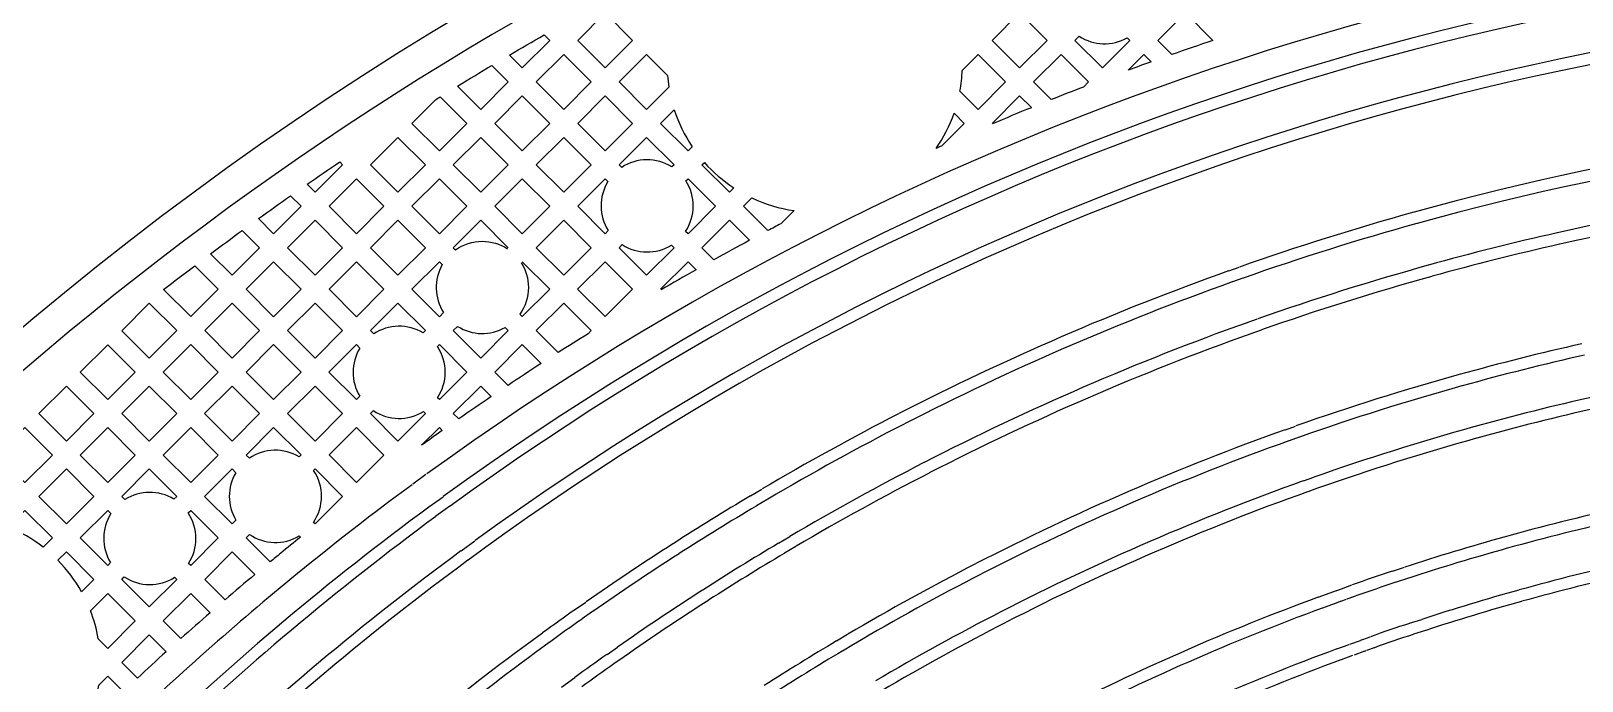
# Model space of a CAD drawing. Extents: x 3664 to 3837, y -413 to -292.
# Drawn here: x 3792.03 to 3798.01, y -327.34 to -324.83 of the extents above; entities that cross this region are included whole.
import ezdxf

# ---------------------------------------------------------------- set-up
doc = ezdxf.new("R2010")
doc.units = 0
doc.layers.add('gbr-dxf_layer0', color=7, linetype='Continuous')
doc.layers.add('gbr-outline-dxf_layer1', color=2, linetype='Continuous')

msp = doc.modelspace()

# ---------------------------------------------------------------- linework, layer by layer
at = {"layer": 'gbr-dxf_layer0'}
for p, q in [((3794.4598, -325.1892), (3794.5126, -325.1364)), ((3793.5549, -326.5435), (3793.5046, -326.58)), ((3793.5666, -326.6684), (3793.6215, -326.6286))]:
    msp.add_line(p, q, dxfattribs=at)
at = {"layer": 'gbr-dxf_layer0', "color": 2}
for p, q in [((3796.651, -325.7579), (3796.6916, -325.7434)), ((3796.7059, -325.7861), (3796.6653, -325.8006)), ((3796.7224, -325.9576), (3796.7622, -325.9434)), ((3796.7765, -325.9861), (3796.7367, -326.0002)), ((3794.807, -326.6253), (3794.851, -326.5992)), ((3794.8733, -326.6383), (3794.8292, -326.6644)), ((3794.915, -326.8078), (3794.9578, -326.7824)), ((3794.9816, -326.8206), (3794.9374, -326.8468)), ((3794.1319, -327.0629), (3794.1715, -327.0353)), ((3794.1979, -327.0717), (3794.1573, -327.1001)), ((3793.9518, -327.1927), (3794.0044, -327.1542)), ((3794.0305, -327.1908), (3793.9779, -327.2293)), ((3794.2535, -327.2366), (3794.2937, -327.2087)), ((3794.3189, -327.246), (3794.2799, -327.2731)), ((3794.0772, -327.3634), (3794.1294, -327.3256))]:
    msp.add_line(p, q, dxfattribs=at)
at = {"layer": 'gbr-dxf_layer0', "color": 3}
for p, q in [((3796.8699, -326.3703), (3796.9084, -326.3564)), ((3796.9229, -326.399), (3796.8844, -326.4129)), ((3796.94, -326.5677), (3796.9789, -326.5537)), ((3796.9933, -326.5963), (3796.9565, -326.6096)), ((3795.1388, -327.1847), (3795.1814, -327.1593)), ((3795.2039, -327.1983), (3795.1612, -327.2237))]:
    msp.add_line(p, q, dxfattribs=at)
at = {"layer": 'gbr-dxf_layer0', "color": 1}
for p, q in [((3793.6475, -326.6652), (3793.5936, -326.7044)), ((3793.6902, -326.8377), (3793.744, -326.7983)), ((3793.7709, -326.8344), (3793.7171, -326.8737))]:
    msp.add_line(p, q, dxfattribs=at)
at = {"layer": 'gbr-dxf_layer0', "color": 4}
for p, q in [((3797.2822, -326.9157), (3797.3297, -326.9002)), ((3797.3444, -326.9428), (3797.297, -326.9583)), ((3796.9962, -327.0163), (3797.0419, -326.9996)), ((3797.0428, -326.9993), (3797.0672, -326.9904)), ((3797.1037, -327.0251), (3797.0824, -327.0328)), ((3797.14, -327.0118), (3797.1071, -327.0238)), ((3797.0582, -327.0415), (3797.0125, -327.0583)), ((3797.0812, -327.0332), (3797.0589, -327.0413)), ((3797.3489, -327.1169), (3797.3953, -327.1019)), ((3797.4099, -327.1444), (3797.3635, -327.1594)), ((3797.0686, -327.2154), (3797.1151, -327.1984)), ((3797.1182, -327.1974), (3797.1589, -327.1827)), ((3797.1688, -327.1792), (3797.1963, -327.169)), ((3797.129, -327.2412), (3797.0849, -327.2574)), ((3797.1749, -327.2247), (3797.1343, -327.2394)), ((3797.2126, -327.211), (3797.1829, -327.2219))]:
    msp.add_line(p, q, dxfattribs=at)
at = {"layer": 'gbr-dxf_layer0', "linetype": 'Continuous'}
for points in [[(3739.2131, -329.4113), (3739.2131, -321.546, -0.414216), (3740.0096, -320.7494), (3771.018, -320.7494, -0.202307), (3781.688, -325.2511, 0.202311), (3782.9082, -325.7659), (3788.4081, -325.7659, 0.202315), (3789.6283, -325.2511, -0.202307), (3800.2983, -320.7494), (3821.8297, -320.7494, -0.414217), (3822.6262, -321.546), (3822.6262, -324.4785)], [(3820.1929, -322.1469), (3820.1929, -322.7441, -0.414254), (3820.1429, -322.7941), (3819.7814, -322.7941), (3819.7814, -322.8421), (3819.4528, -322.8421), (3819.4528, -322.7941), (3819.4179, -322.7941, 0.064068), (3819.2048, -322.8215, 0.013699), (3819.0529, -322.8657, 0.036904), (3819.0193, -322.8632, 0.080213), (3818.9473, -322.8749, 0.02431), (3818.6857, -322.9836), (3800.1739, -322.9836, 0.202298), (3791.1048, -326.8101, -0.202305), (3788.2842, -328.0001), (3782.7838, -328.0001, -0.202305), (3779.9631, -326.8101, 0.202298), (3770.894, -322.9836), (3742.7092, -322.9836)], [(3796.5897, -324.8698, 0.003684), (3796.432, -324.9237), (3796.3778, -324.8696)], [(3794.5126, -325.1364, 0.069984), (3794.5817, -325.2791), (3794.5657, -325.2951), (3794.4598, -325.1892)], [(3795.5918, -325.15), (3795.6308, -325.1891), (3795.5433, -325.2766, 0.000609), (3795.5226, -325.2859)], [(3794.7795, -325.5088), (3794.8115, -325.4768, 0.075155), (3794.9745, -325.5256)], [(3794.9745, -325.5256), (3794.9241, -325.576, 0.001306), (3794.8733, -325.6027), (3794.7795, -325.5088)], [(3793.6605, -325.6687), (3793.6689, -325.6772, -0.156459), (3793.7723, -325.644, -0.144411), (3793.8688, -325.6724)], [(3794.803, -325.6401, 0.003458), (3794.6657, -325.715), (3794.6195, -325.6688)], [(3793.9225, -325.7265, -0.142306), (3793.9501, -325.8218, -0.156444), (3793.917, -325.9252)], [(3793.9992, -326.1152, 0.003385), (3793.8714, -326.1993), (3793.8203, -326.1482)]]:
    msp.add_lwpolyline(points, format="xyb", dxfattribs=at)
for points in [[(3794.1402, -324.8695), (3794.2462, -324.7635), (3794.3521, -324.8694), (3794.2461, -324.9754)], [(3795.7385, -324.8695), (3795.8445, -324.7635), (3795.9505, -324.8695), (3795.8445, -324.9755)], [(3793.9803, -325.0294), (3794.0863, -324.9234), (3794.1922, -325.0293), (3794.0862, -325.1353)], [(3793.8205, -325.1892), (3793.9264, -325.0833), (3794.0323, -325.1892), (3793.9264, -325.2951)], [(3794.1401, -325.1892), (3794.2461, -325.0832), (3794.3521, -325.1892), (3794.2461, -325.2952)], [(3793.3408, -325.3491), (3793.4467, -325.2432), (3793.5527, -325.3492), (3793.4468, -325.4551)], [(3793.6605, -325.3492), (3793.7666, -325.2431), (3793.8725, -325.349), (3793.7664, -325.4551)], [(3793.9802, -325.349), (3794.0862, -325.2431), (3794.1922, -325.3491), (3794.0862, -325.455)], [(3793.181, -325.5089), (3793.287, -325.403), (3793.3929, -325.5089), (3793.287, -325.6149)], [(3793.5007, -325.5089), (3793.6066, -325.4031), (3793.7125, -325.5089), (3793.6066, -325.6149)], [(3793.8203, -325.5089), (3793.9264, -325.4029), (3794.0324, -325.5089), (3793.9263, -325.6149)], [(3793.0211, -325.6688), (3793.1271, -325.5628), (3793.2331, -325.6688), (3793.1271, -325.7748)], [(3793.3409, -325.6688), (3793.4468, -325.5628), (3793.5527, -325.6687), (3793.4468, -325.7747)], [(3793.9802, -325.6688), (3794.0862, -325.5628), (3794.1921, -325.6687), (3794.0861, -325.7747)], [(3792.8613, -325.8286), (3792.9673, -325.7227), (3793.0732, -325.8286), (3792.9672, -325.9346)], [(3793.181, -325.8286), (3793.287, -325.7227), (3793.3929, -325.8286), (3793.2869, -325.9346)], [(3794.14, -325.8285), (3794.246, -325.7225), (3794.352, -325.8285), (3794.246, -325.9345)], [(3792.3818, -325.9886), (3792.4879, -325.8825), (3792.5938, -325.9884), (3792.4877, -326.0945)], [(3792.7015, -325.9884), (3792.8074, -325.8825), (3792.9134, -325.9885), (3792.8075, -326.0944)], [(3793.0211, -325.9885), (3793.1271, -325.8825), (3793.233, -325.9884), (3793.127, -326.0944)], [(3792.2219, -326.1484), (3792.3279, -326.0425), (3792.4338, -326.1484), (3792.3278, -326.2543)], [(3792.5416, -326.1484), (3792.6476, -326.0423), (3792.7536, -326.1482), (3792.6475, -326.2543)], [(3792.8614, -326.1482), (3792.9672, -326.0424), (3793.0732, -326.1483), (3792.9673, -326.2542)], [(3792.062, -326.3083), (3792.168, -326.2023), (3792.2739, -326.3082), (3792.168, -326.4142)], [(3792.3817, -326.3082), (3792.4877, -326.2022), (3792.5936, -326.3082), (3792.4876, -326.4142)], [(3792.7014, -326.3082), (3792.8075, -326.2021), (3792.9134, -326.308), (3792.8073, -326.4141)], [(3793.0212, -326.308), (3793.127, -326.2022), (3793.2331, -326.3082), (3793.1272, -326.4141)], [(3791.9023, -326.468), (3792.0082, -326.3622), (3792.1141, -326.4681), (3792.0082, -326.574)], [(3792.2219, -326.4681), (3792.3278, -326.3621), (3792.4338, -326.4681), (3792.3278, -326.574)], [(3792.5415, -326.4681), (3792.6475, -326.3621), (3792.7535, -326.468), (3792.6475, -326.574)], [(3793.1811, -326.4679), (3793.2869, -326.3621), (3793.3928, -326.468), (3793.287, -326.5738)], [(3792.0621, -326.6278), (3792.168, -326.5219), (3792.2739, -326.6279), (3792.168, -326.7338)]]:
    msp.add_lwpolyline(points, close=True, dxfattribs=at)
for points in [[(3796.3778, -324.8696), (3796.4839, -324.7635), (3796.5897, -324.8698)], [(3796.2633, -324.9841), (3796.324, -324.9235), (3796.3523, -324.9519)], [(3795.8899, -325.1286), (3795.8445, -325.0832), (3795.7386, -325.1891)], [(3793.8724, -325.6688), (3793.7664, -325.5628), (3793.6605, -325.6687)], [(3794.6195, -325.6688), (3794.7256, -325.5627), (3794.803, -325.6401)], [(3793.917, -325.9252), (3793.9263, -325.9345), (3794.0322, -325.8286), (3793.9263, -325.7227)], [(3794.5966, -325.7537), (3794.5657, -325.7227), (3794.4598, -325.8285)], [(3793.8203, -326.1482), (3793.9263, -326.0423), (3793.9992, -326.1152)]]:
    msp.add_lwpolyline(points, dxfattribs=at)
for points in [[(3793.8767, -324.9257, -0.003135), (3794.0109, -324.848), (3794.0324, -324.8695), (3793.9264, -324.9755)], [(3796.0582, -324.8695), (3796.0744, -324.8533, 0.281441), (3796.2597, -324.8593), (3796.2701, -324.8696), (3796.1642, -324.9755)], [(3794.2999, -325.0293), (3794.4059, -324.9233), (3794.4868, -325.0042, 0.019973), (3794.492, -325.0492), (3794.406, -325.1353)], [(3795.6144, -325.0648, 0.035477), (3795.6233, -324.9847), (3795.6846, -324.9233), (3795.7906, -325.0293), (3795.6847, -325.1352)], [(3795.8984, -325.0293), (3796.0044, -324.9234), (3796.1103, -325.0293), (3796.0906, -325.0491, 0.002949), (3795.9667, -325.0977)], [(3793.6769, -325.0456, -0.00312), (3793.809, -324.9658), (3793.8725, -325.0294), (3793.7666, -325.1353)], [(3793.5006, -325.1893), (3793.5915, -325.0985, -0.000558), (3793.6102, -325.0868), (3793.7127, -325.1892), (3793.6066, -325.2953)], [(3794.2999, -325.3491), (3794.406, -325.2431), (3794.5118, -325.3489), (3794.5035, -325.3573, 0.295986), (3794.3099, -325.3591)], [(3793.0963, -325.4242, -0.003082), (3793.2222, -325.3381), (3793.2331, -325.3491), (3793.1271, -325.455)], [(3794.6196, -325.3489), (3794.6287, -325.3398, 0.066329), (3794.7425, -325.4381), (3794.7256, -325.455)], [(3794.1401, -325.5089), (3794.246, -325.403), (3794.2569, -325.4138, 0.287708), (3794.258, -325.6028), (3794.246, -325.6148)], [(3794.5563, -325.6055, 0.297742), (3794.5575, -325.411), (3794.5657, -325.4028), (3794.6717, -325.5088), (3794.5657, -325.6149)], [(3792.9089, -325.5565, -0.003073), (3793.0328, -325.4684), (3793.0732, -325.5089), (3792.9673, -325.6149)], [(3792.7245, -325.6919, -0.003064), (3792.8464, -325.6018), (3792.9134, -325.6688), (3792.8074, -325.7748)], [(3794.2999, -325.6687), (3794.3117, -325.6568, 0.289308), (3794.5016, -325.6586), (3794.5118, -325.6688), (3794.4059, -325.7747)], [(3792.5433, -325.8301, -0.003053), (3792.663, -325.7382), (3792.7535, -325.8286), (3792.6476, -325.9345)], [(3793.5007, -325.8286), (3793.6066, -325.7226), (3793.6178, -325.7338, 0.279795), (3793.623, -325.9183), (3793.6067, -325.9346)], [(3793.3408, -325.9884), (3793.4468, -325.8825), (3793.5528, -325.9885), (3793.5439, -325.9973, 0.290753), (3793.3533, -326.001)], [(3793.9802, -325.9884), (3794.0861, -325.8824), (3794.1922, -325.9884), (3794.1803, -326.0003, 0.003023), (3794.0648, -326.073)], [(3793.6605, -325.9885), (3793.6771, -325.9719, 0.277571), (3793.8603, -325.9763), (3793.8724, -325.9884), (3793.7664, -326.0944)], [(3793.1809, -326.1483), (3793.2869, -326.0423), (3793.3003, -326.0557, 0.282258), (3793.2996, -326.2416), (3793.2869, -326.2543)], [(3793.5991, -326.05), (3793.6067, -326.0423), (3793.7126, -326.1482), (3793.6066, -326.2542), (3793.5997, -326.2474, 0.147362), (3793.6293, -326.1492, 0.149148)], [(3793.6605, -326.3081), (3793.7664, -326.2021), (3793.8069, -326.2426, 0.003372), (3793.6813, -326.3289)], [(3793.3408, -326.3082), (3793.3523, -326.2967, 0.294574), (3793.545, -326.3004), (3793.5527, -326.3081), (3793.4467, -326.4141)], [(3792.8612, -326.468), (3792.9673, -326.3619), (3793.0733, -326.4679), (3793.0661, -326.4752, 0.293648), (3792.8739, -326.4807)], [(3793.5383, -326.4302), (3793.6066, -326.362), (3793.618, -326.3734, 0.002179)], [(3792.3817, -326.6279), (3792.4876, -326.5219), (3792.5936, -326.6279), (3792.5831, -326.6384, 0.288049), (3792.3939, -326.6401)], [(3792.7013, -326.6279), (3792.8073, -326.5219), (3792.8217, -326.5362, 0.277094), (3792.822, -326.7192), (3792.8074, -326.7339)], [(3793.121, -326.7278, 0.308312), (3793.1214, -326.5276), (3793.1272, -326.5218), (3793.2331, -326.6277), (3793.127, -326.7338)], [(3791.9438, -326.7461), (3792.0082, -326.6817), (3792.1141, -326.7877), (3792.0784, -326.8234, 0.068502)], [(3792.2219, -326.7877), (3792.3278, -326.6817), (3792.3401, -326.694, 0.28777), (3792.3385, -326.883), (3792.3279, -326.8936)], [(3792.6379, -326.6913), (3792.6475, -326.6818), (3792.7535, -326.7878), (3792.6476, -326.8937), (3792.6396, -326.8857, 0.143412), (3792.6677, -326.7898, 0.147839)], [(3792.8612, -326.7878), (3792.8744, -326.7746, 0.29164), (3793.0655, -326.7801), (3793.0706, -326.7852, 0.002167), (3792.995, -326.8464, 0.001223), (3792.9537, -326.8802)], [(3792.1355, -326.874), (3792.168, -326.8415), (3792.274, -326.9475), (3792.2265, -326.995, 0.066772)], [(3792.7015, -326.9475), (3792.8074, -326.8417), (3792.8948, -326.9291, 0.003324), (3792.7801, -327.0261)], [(3792.3817, -326.9475), (3792.3914, -326.9378, 0.297395), (3792.5857, -326.9395), (3792.5937, -326.9475), (3792.4878, -327.0535)], [(3792.261, -327.0682), (3792.3279, -327.0014), (3792.4339, -327.1074), (3792.3278, -327.2135), (3792.2911, -327.1768, 0.049614)], [(3792.5416, -327.1074), (3792.6476, -327.0014), (3792.7223, -327.0761, 0.003322), (3792.6096, -327.1754)], [(3792.3817, -327.2674), (3792.4878, -327.1613), (3792.5529, -327.2264, 0.003322), (3792.4422, -327.3279)], [(3792.2645, -327.4697, 0.051889), (3792.2935, -327.3556), (3792.3278, -327.3212), (3792.3866, -327.38, 0.002735), (3792.2973, -327.465, 0.000677), (3792.2782, -327.4834)]]:
    msp.add_lwpolyline(points, format="xyb", close=True, dxfattribs=at)
at = {"layer": 'gbr-dxf_layer0', "color": 4, "linetype": 'Continuous'}
msp.add_lwpolyline([(3797.0687, -326.9899), (3797.0864, -326.9835, -0.073184), (3797.0925, -326.9812), (3797.1261, -326.969)], format="xyb", dxfattribs=at)
at = {"layer": 'gbr-dxf_layer0'}
for centre, radius, start, end in [((3800.1746, -335.6458), 12.5348, 103.24962, 135.74773), ((3800.1751, -335.6458), 11.255, 90.01781, 126.00496), ((3800.1751, -335.6458), 11.3566, 109.67025, 110.1478), ((3795.0545, -324.962), 0.5692, 325.32431, 340.71791), ((3800.1752, -335.6457), 11.3566, 112.16907, 112.98616), ((3800.1753, -335.6457), 11.3566, 119.42099, 120.20368), ((3800.1741, -335.6463), 11.2553, 126.36047, 129.20378), ((3800.1744, -335.646), 11.2552, 129.20888, 133.91458)]:
    msp.add_arc(centre, radius, start, end, dxfattribs=at)
at = {"layer": 'gbr-dxf_layer0', "color": 1}
for centre, radius, start, end in [((3800.1751, -335.6458), 11.1472, 90.00368, 126.00652), ((3800.1751, -335.6458), 11.1022, 90.00925, 126.00957), ((3800.1752, -335.6457), 10.9379, 90.00395, 126.01068), ((3800.1752, -335.6457), 10.8929, 90.01397, 126.00792), ((3800.1745, -335.6459), 11.1471, 126.36026, 133.6753), ((3800.1745, -335.6459), 11.1021, 126.35622, 133.67592), ((3800.1729, -335.6472), 10.9377, 126.35145, 133.66596), ((3800.1729, -335.6472), 10.8927, 126.34885, 133.66497)]:
    msp.add_arc(centre, radius, start, end, dxfattribs=at)
at = {"layer": 'gbr-dxf_layer0', "color": 2}
for centre, radius, start, end in [((3800.1761, -335.6455), 10.4971, 90.87761, 105.52546), ((3800.1761, -335.6455), 10.4521, 90.8681, 105.53059), ((3800.1768, -335.6455), 10.2853, 91.11381, 102.68231), ((3800.1768, -335.6455), 10.2403, 91.12003, 102.68782), ((3800.1745, -335.646), 10.4972, 105.52128, 109.37235), ((3800.1744, -335.646), 10.4522, 105.5259, 109.37681), ((3800.1746, -335.646), 10.2853, 102.67523, 105.52221), ((3800.1746, -335.646), 10.2403, 102.68019, 105.51399), ((3800.1751, -335.6458), 10.4971, 109.62075, 117.18835), ((3800.1755, -335.6458), 10.2853, 105.53591, 109.3769), ((3800.1751, -335.6457), 10.4521, 109.62564, 117.18251), ((3800.1755, -335.6458), 10.2403, 105.52771, 109.38141), ((3800.1765, -335.6455), 10.2853, 109.62755, 117.19132), ((3800.1765, -335.6455), 10.2403, 109.63238, 117.19564), ((3800.1779, -335.6445), 10.4973, 117.21173, 120.49086), ((3800.1779, -335.6445), 10.4523, 117.20562, 120.49432), ((3800.1751, -335.646), 10.2852, 117.18724, 120.47532), ((3800.1751, -335.646), 10.2402, 117.19124, 120.46994), ((3800.1738, -335.647), 10.4973, 120.75167, 122.6671), ((3800.1737, -335.647), 10.4523, 120.75402, 122.67002), ((3800.1781, -335.6436), 10.4969, 122.7004, 124.90089), ((3800.178, -335.6437), 10.4519, 122.70281, 124.89563), ((3800.176, -335.6455), 10.2851, 120.76829, 122.68227), ((3800.176, -335.6455), 10.2401, 120.77237, 122.68577), ((3800.1785, -335.6437), 10.285, 122.70266, 124.89971), ((3800.1785, -335.6437), 10.24, 122.70613, 124.90254), ((3800.1752, -335.6457), 10.4969, 125.15332, 126.0033), ((3800.1755, -335.6455), 10.4519, 125.15837, 126.0077), ((3800.1761, -335.645), 10.4969, 126.37129, 132.42054), ((3800.1761, -335.645), 10.4519, 126.374, 132.41864), ((3800.1823, -335.6409), 10.2851, 125.20684, 126.04895), ((3800.1823, -335.6409), 10.2401, 125.20245, 126.05208)]:
    msp.add_arc(centre, radius, start, end, dxfattribs=at)
at = {"layer": 'gbr-dxf_layer0', "color": 3}
for centre, radius, start, end in [((3800.1739, -335.6463), 9.8472, 102.6795, 105.51244), ((3800.1739, -335.6463), 9.8022, 102.67062, 105.51771), ((3800.1756, -335.646), 9.8474, 105.52714, 109.37061), ((3800.1755, -335.6461), 9.8024, 105.53221, 109.37532), ((3800.1742, -335.6463), 9.6379, 102.67171, 105.51288), ((3800.1742, -335.6463), 9.5929, 102.67737, 105.51855), ((3800.1745, -335.6465), 9.8472, 109.61239, 117.18267), ((3800.1782, -335.6452), 9.638, 105.54288, 109.38145), ((3800.1744, -335.6465), 9.8022, 109.61699, 117.17607), ((3800.1782, -335.6452), 9.593, 105.54828, 109.38644), ((3800.1738, -335.6469), 9.6379, 109.61256, 117.17328), ((3800.1738, -335.6469), 9.5929, 109.60469, 117.17771), ((3800.1787, -335.6442), 9.8471, 117.21786, 120.4921), ((3800.1787, -335.6442), 9.8021, 117.21142, 120.49627), ((3800.178, -335.6447), 9.6379, 117.20562, 120.4838), ((3800.178, -335.6447), 9.5929, 117.21018, 120.48763), ((3800.1679, -335.6508), 9.8472, 120.71483, 122.62444), ((3800.1679, -335.6508), 9.8022, 120.71947, 122.62808)]:
    msp.add_arc(centre, radius, start, end, dxfattribs=at)
at = {"layer": 'gbr-dxf_layer0', "color": 4}
for centre, radius, start, end in [((3800.1748, -335.6465), 9.1976, 102.67557, 105.52149), ((3800.1747, -335.6465), 9.1526, 102.68599, 105.51593), ((3800.1792, -335.645), 9.1973, 105.55623, 108.04325), ((3800.1792, -335.645), 9.1523, 105.55058, 108.03753), ((3800.1759, -335.6463), 8.9857, 102.69081, 105.51922), ((3800.1766, -335.646), 9.1975, 108.34817, 109.35941), ((3800.1766, -335.646), 9.1525, 108.34307, 109.36886), ((3800.1759, -335.6463), 8.9407, 102.68531, 105.52994), ((3800.1707, -335.6485), 9.1974, 110.19563, 117.15585), ((3800.1821, -335.6442), 8.9854, 105.57128, 108.06329), ((3800.1707, -335.6485), 9.1524, 110.19099, 117.15192), ((3800.1821, -335.6442), 8.9404, 105.581, 108.05757), ((3800.1788, -335.6452), 8.9856, 108.3635, 109.37778), ((3797.1003, -327.0023), 0.1895, 288.42148, 290.67981), ((3800.1787, -335.6453), 8.9406, 108.35802, 109.37224), ((3800.1705, -335.6486), 8.9855, 110.19978, 117.15427), ((3800.1705, -335.6486), 8.9405, 110.19483, 117.14981), ((3797.1004, -327.0023), 0.2345, 288.61908, 290.2843)]:
    msp.add_arc(centre, radius, start, end, dxfattribs=at)
at = {"layer": 'gbr-outline-dxf_layer1', "linetype": 'Continuous'}
msp.add_lwpolyline([(3739.0097, -333.1459), (3739.0097, -321.546, -0.414215), (3740.0097, -320.546), (3771.0177, -320.546, -0.202312), (3781.8338, -325.1091, 0.202309), (3782.9082, -325.5625), (3788.4081, -325.5625, 0.202214), (3789.4821, -325.1095, -0.202322), (3800.2986, -320.546), (3821.8297, -320.546, -0.414215), (3822.8297, -321.546), (3822.8297, -333.1459, -0.414215), (3821.8297, -334.1459), (3800.7131, -334.1459, 0.196009), (3798.9654, -334.8586, -0.196007), (3788.4081, -339.1624), (3782.9082, -339.1624, -0.196007), (3772.351, -334.8586, 0.196013), (3770.6032, -334.1459), (3740.0097, -334.1459, -0.414215)], format="xyb", close=True, dxfattribs=at)

doc.saveas('drawing.dxf')
